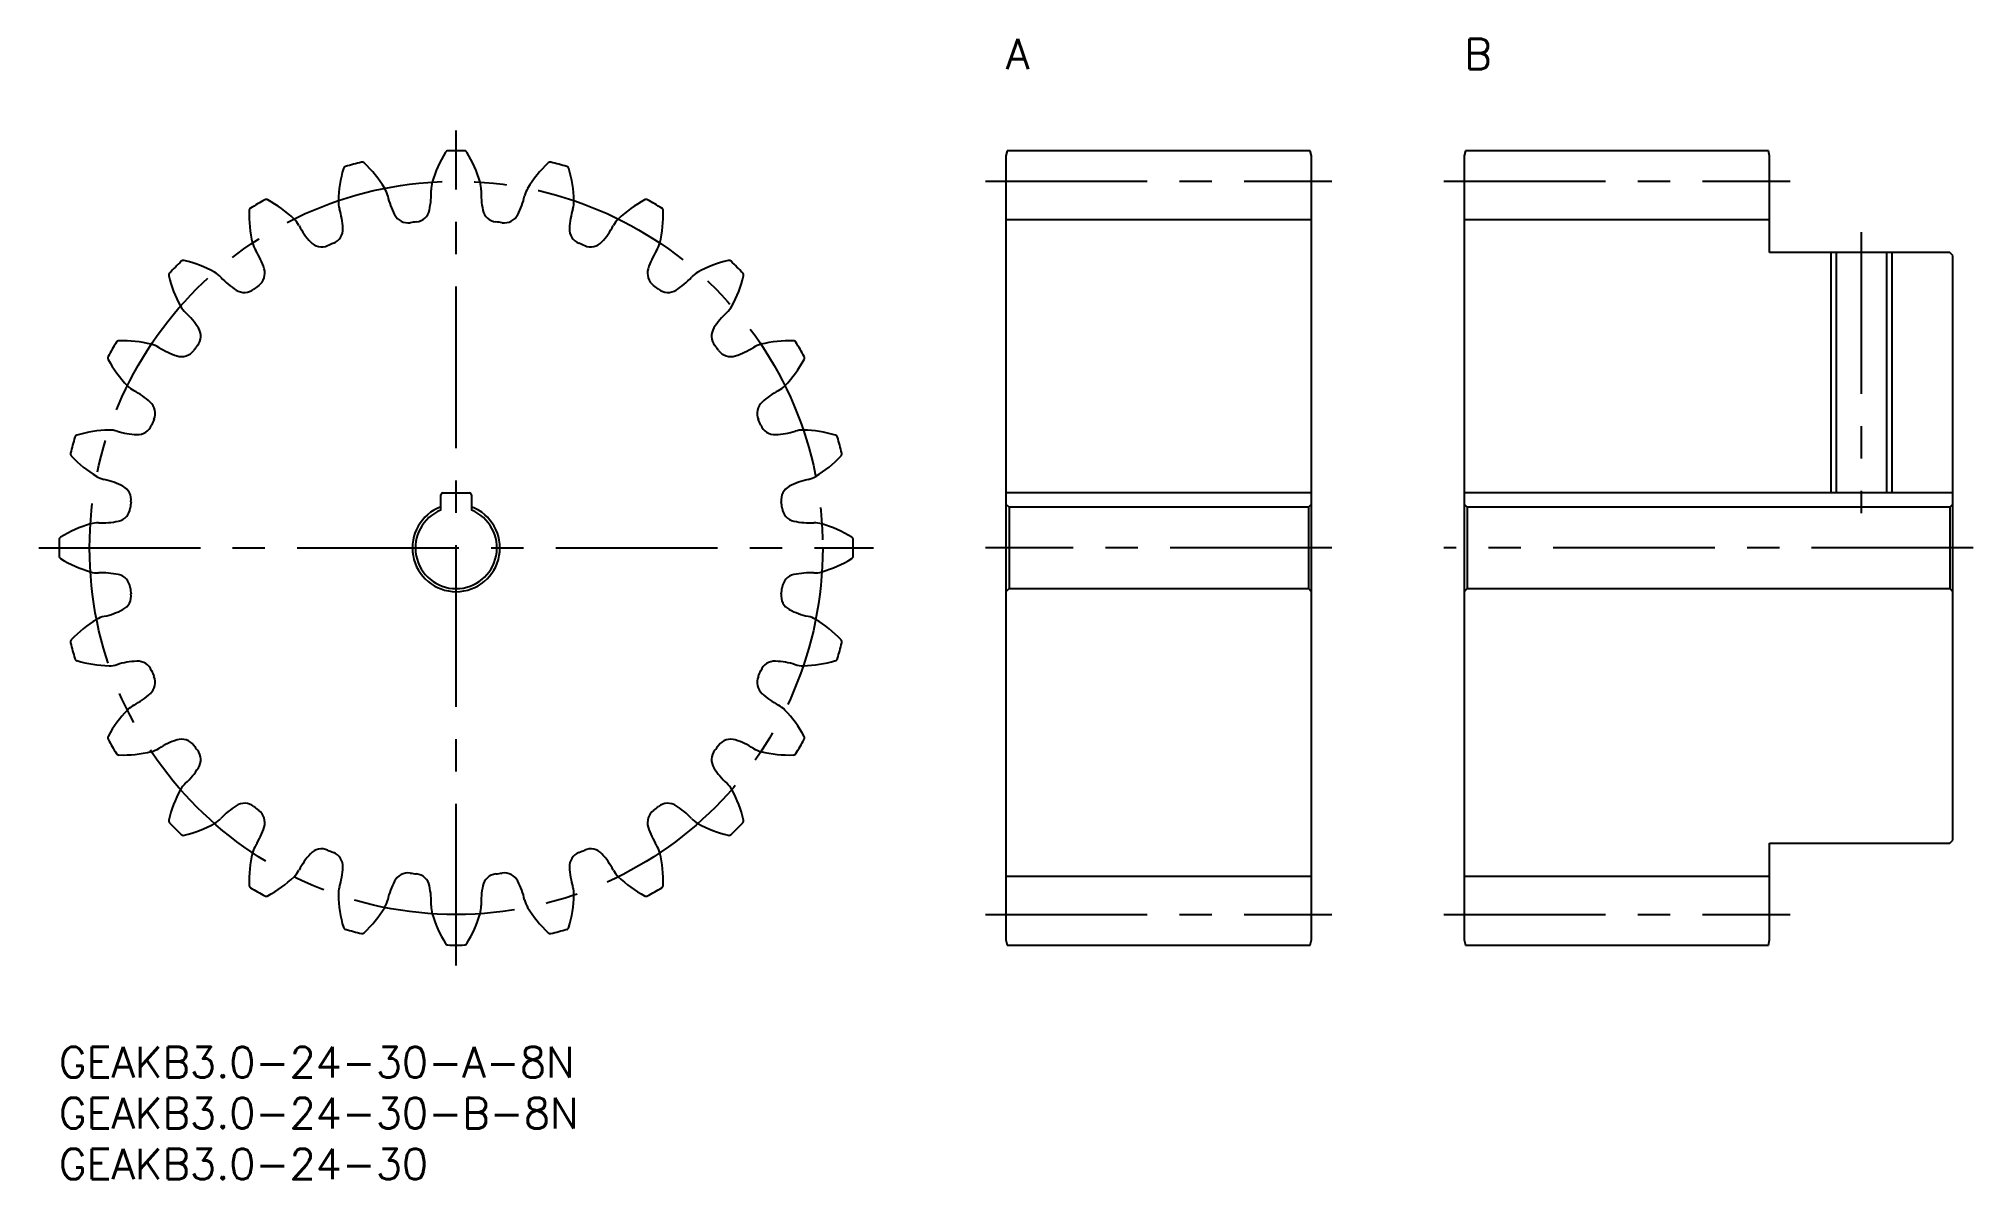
# Model space of a CAD drawing. Extents: x -2 to 188, y -13 to 99.
import ezdxf

# ---------------------------------------------------------------- set-up
doc = ezdxf.new("R2010")
doc.units = 0
doc.header["$LTSCALE"] = 0.5
doc.linetypes.add('CENTER', pattern=[50.8, 31.75, -6.35, 6.35, -6.35])
for name, color, linetype in [('MSM_CENTER', 1, 'CENTER'), ('MSM_CONTINUOUS', 7, 'CONTINUOUS'), ('MSM_NARROW', 5, 'CONTINUOUS'), ('MSM_PART_NUMBER', 7, 'CONTINUOUS')]:
    doc.layers.add(name, color=color, linetype=linetype)
doc.styles.get("Standard").update_dxf_attribs({"font": 'txt.shx', "height": 1, "bigfont": 'bigfont.shx'})

# ---------------------------------------------------------------- blocks, each defined once
blk = doc.blocks.new('*U2')
at = {"layer": 'MSM_PART_NUMBER'}
blk.add_text('GEAKB3.0-24-30-A-8N', height=3, dxfattribs=at).set_placement((0, -3))
blk = doc.blocks.new('*U3')
at = {"layer": 'MSM_PART_NUMBER'}
blk.add_text('GEAKB3.0-24-30-B-8N', height=3, dxfattribs=at).set_placement((0, -8))
blk = doc.blocks.new('*U5')
at = {"layer": 'MSM_PART_NUMBER'}
blk.add_text('GEAKB3.0-24-30', height=3, dxfattribs=at).set_placement((0, -13))
blk = doc.blocks.new('*U6')
at = {"layer": 'MSM_PART_NUMBER'}
blk.add_text('A', height=3, dxfattribs=at).set_placement((93, 96))
blk = doc.blocks.new('*U7')
at = {"layer": 'MSM_PART_NUMBER'}
blk.add_text('B', height=3, dxfattribs=at).set_placement((138, 96))

msp = doc.modelspace()

# ---------------------------------------------------------------- linework, layer by layer
at = {"layer": 'MSM_CENTER'}
for p, q in [((39, 8), (39, 90)), ((91, 85), (125, 85)), ((136, 85), (170, 85)), ((177, 80), (177, 52.4)), ((-2, 49), (80, 49)), ((125, 49), (91, 49)), ((188, 49), (136, 49)), ((91, 13), (125, 13)), ((136, 13), (170, 13))]:
    msp.add_line(p, q, dxfattribs=at)
msp.add_circle((39, 49), 36, dxfattribs=at)
at = {"layer": 'MSM_CONTINUOUS'}
for p, q in [((93.13, 88), (93, 87.5)), ((93, 87.5), (93, 10.5)), ((122.87, 88), (93.13, 88)), ((123, 87.5), (122.87, 88)), ((123, 10.5), (123, 87.5)), ((138.13, 88), (138, 87.5)), ((138, 87.5), (138, 10.5)), ((167.87, 88), (138.13, 88)), ((168, 87.5), (167.87, 88)), ((168, 78), (168, 87.5)), ((93, 81.25), (123, 81.25)), ((138, 81.25), (168, 81.25)), ((185.7, 78), (168, 78)), ((174.54, 78), (174.54, 54.4)), ((179.46, 78), (179.46, 54.4)), ((186, 77.7), (185.7, 78)), ((186, 20.3), (186, 77.7)), ((37.5, 52.71), (37.5, 54.2)), ((37.7, 54.4), (40.3, 54.4)), ((40.5, 54.2), (40.5, 52.71)), ((123, 54.4), (93, 54.4)), ((93, 53.3), (93.3, 53)), ((122.7, 53), (123, 53.3)), ((186, 54.4), (138, 54.4)), ((138, 53.3), (138.3, 53)), ((185.7, 53), (186, 53.3)), ((93.3, 53), (93.3, 45)), ((122.7, 53), (93.3, 53)), ((122.7, 53), (122.7, 45)), ((138.3, 53), (138.3, 45)), ((185.7, 53), (138.3, 53)), ((185.7, 53), (185.7, 45)), ((93.3, 45), (93, 44.7)), ((93.3, 45), (122.7, 45)), ((123, 44.7), (122.7, 45)), ((138.3, 45), (138, 44.7)), ((138.3, 45), (185.7, 45)), ((186, 44.7), (185.7, 45)), ((168, 10.5), (168, 20)), ((168, 20), (185.7, 20)), ((185.7, 20), (186, 20.3)), ((93, 16.75), (123, 16.75)), ((138, 16.75), (168, 16.75)), ((93, 10.5), (93.13, 10)), ((93.13, 10), (122.87, 10)), ((122.87, 10), (123, 10.5)), ((138, 10.5), (138.13, 10)), ((138.13, 10), (167.87, 10)), ((167.87, 10), (168, 10.5))]:
    msp.add_line(p, q, dxfattribs=at)
for centre, radius, start, end in [((48.17, 81.56), 12, 148.4225, 163.75), ((38.2, 87.69), 0.3, 91.1867, 148.4225), ((39, 49), 39, 88.8133, 91.1867), ((39.8, 87.69), 0.3, 31.5775, 88.8133), ((29.83, 81.56), 12, 16.25, 31.5775), ((39.43, 82.83), 12, 163.4225, 178.75), ((28.21, 86.17), 0.3, 106.1867, 163.4225), ((39, 49), 39, 103.8133, 106.1867), ((29.76, 86.58), 0.3, 46.5775, 103.8133), ((21.72, 78.08), 12, 31.25, 46.5775), ((56.28, 78.08), 12, 133.4225, 148.75), ((48.24, 86.58), 0.3, 76.1869, 133.4225), ((39, 49), 39, 73.8133, 76.1868), ((49.79, 86.17), 0.3, 16.5775, 73.8133), ((38.57, 82.83), 12, 1.25, 16.5775), ((29.88, 83.04), 2.45, 12.3764, 31.25), ((29.17, 83.79), 7.38, 347.3932, 2.6236), ((39, 84.24), 2.45, 163.75, 182.6236), ((39, 84.24), 2.45, 357.3764, 16.25), ((48.83, 83.79), 7.38, 177.3764, 192.6068), ((48.12, 83.04), 2.45, 148.75, 167.6236), ((18.96, 82.11), 0.3, 121.1867, 178.4225), ((30.66, 81.79), 12, 178.4225, 193.75), ((39, 49), 39, 118.8133, 121.1867), ((20.35, 82.91), 0.3, 61.5775, 118.8133), ((14.78, 72.62), 12, 46.25, 61.5775), ((29.88, 83.04), 2.45, 178.75, 197.6236), ((20.5, 80.06), 7.38, 2.3932, 17.6236), ((39.49, 85.14), 7.38, 192.3764, 207.6068), ((34.27, 82.42), 1.5, 207.6068, 278.0497), ((34.92, 82.5), 1.5, 276.9503, 347.3932), ((43.08, 82.5), 1.5, 192.6068, 263.0497), ((43.73, 82.42), 1.5, 261.9503, 332.3932), ((38.51, 85.14), 7.38, 332.3932, 347.6236), ((57.5, 80.06), 7.38, 162.3764, 177.6068), ((48.12, 83.04), 2.45, 342.3764, 1.25), ((63.22, 72.62), 12, 118.4225, 133.75), ((57.65, 82.91), 0.3, 61.1869, 118.4225), ((39, 49), 39, 58.8133, 61.1868), ((47.34, 81.79), 12, 346.25, 1.5775), ((59.04, 82.11), 0.3, 1.5775, 58.8133), ((21.38, 79.52), 2.45, 27.3764, 46.25), ((30.12, 84.04), 7.38, 207.3764, 222.6068), ((26.38, 80.3), 1.5, 291.9503, 2.3932), ((39, 49), 32.25, 96.9503, 98.0497), ((39, 49), 32.25, 81.9503, 83.0497), ((51.62, 80.3), 1.5, 177.6068, 248.0497), ((47.88, 84.04), 7.38, 317.3932, 332.6236), ((56.62, 79.52), 2.45, 133.75, 152.6236), ((21.38, 79.52), 2.45, 193.75, 212.6236), ((13.1, 74.21), 7.38, 17.3932, 32.6236), ((25.79, 80.06), 1.5, 222.6068, 293.0497), ((39, 49), 32.25, 111.9503, 113.0497), ((39, 49), 32.25, 66.9503, 68.0497), ((52.21, 80.06), 1.5, 246.9503, 317.3932), ((64.9, 74.21), 7.38, 147.3764, 162.6068), ((56.62, 79.52), 2.45, 327.3764, 346.25), ((11.07, 75.79), 0.3, 136.1867, 193.4225), ((39, 49), 39, 133.8133, 136.1867), ((12.21, 76.93), 0.3, 76.5775, 133.8133), ((9.49, 65.55), 12, 61.25, 76.5775), ((14.08, 73.92), 2.45, 42.3764, 61.25), ((18.71, 75.97), 1.5, 306.9503, 17.3932), ((59.29, 75.97), 1.5, 162.6068, 233.0497), ((63.92, 73.92), 2.45, 118.75, 137.6236), ((68.51, 65.55), 12, 103.4225, 118.75), ((65.79, 76.93), 0.3, 46.1869, 103.4225), ((39, 49), 39, 43.8133, 46.1868), ((66.93, 75.79), 0.3, 346.5775, 43.8133), ((22.45, 78.51), 12, 193.4225, 208.75), ((21.35, 80.55), 7.38, 222.3764, 237.6068), ((18.2, 75.58), 1.5, 237.6068, 308.0497), ((39, 49), 32.25, 126.9503, 128.0497), ((39, 49), 32.25, 51.9503, 53.0497), ((59.8, 75.58), 1.5, 231.9503, 302.3932), ((56.65, 80.55), 7.38, 302.3932, 317.6236), ((55.55, 78.51), 12, 331.25, 346.5775), ((14.08, 73.92), 2.45, 208.75, 227.6236), ((63.92, 73.92), 2.45, 312.3764, 331.25), ((7.45, 66.65), 7.38, 32.3932, 47.6236), ((12.42, 69.8), 1.5, 321.9503, 32.3932), ((65.58, 69.8), 1.5, 147.6068, 218.0497), ((70.55, 66.65), 7.38, 132.3764, 147.6068), ((39, 49), 39, 148.8133, 151.1867), ((5.89, 69.04), 0.3, 91.5775, 148.8133), ((6.21, 57.34), 12, 76.25, 91.5775), ((8.48, 66.62), 2.45, 57.3764, 76.25), ((13.79, 74.9), 7.38, 237.3764, 252.6068), ((39, 49), 32.25, 141.9503, 143.0497), ((39, 49), 32.25, 36.9503, 38.0497), ((64.21, 74.9), 7.38, 287.3932, 302.6236), ((69.52, 66.62), 2.45, 103.75, 122.6236), ((71.79, 57.34), 12, 88.4225, 103.75), ((72.11, 69.04), 0.3, 31.1869, 88.4225), ((39, 49), 39, 28.8133, 31.1868), ((5.09, 67.65), 0.3, 151.1867, 208.4225), ((15.38, 73.22), 12, 208.4225, 223.75), ((12.03, 69.29), 1.5, 252.6068, 323.0497), ((65.97, 69.29), 1.5, 216.9503, 287.3932), ((62.62, 73.22), 12, 316.25, 331.5775), ((72.91, 67.65), 0.3, 331.5775, 28.8133), ((8.48, 66.62), 2.45, 223.75, 242.6236), ((69.52, 66.62), 2.45, 297.3764, 316.25), ((3.96, 57.88), 7.38, 47.3932, 62.6236), ((7.94, 62.21), 1.5, 336.9503, 47.3932), ((70.06, 62.21), 1.5, 132.6068, 203.0497), ((74.04, 57.88), 7.38, 117.3764, 132.6068), ((7.7, 61.62), 1.5, 267.6068, 338.0497), ((39, 49), 32.25, 156.9503, 158.0497), ((39, 49), 32.25, 21.9503, 23.0497), ((70.3, 61.62), 1.5, 201.9503, 272.3932), ((39, 49), 39, 163.8133, 166.1867), ((1.83, 59.79), 0.3, 106.5775, 163.8133), ((5.17, 48.57), 12, 91.25, 106.5775), ((4.96, 58.12), 2.45, 72.3764, 91.25), ((7.94, 67.5), 7.38, 252.3764, 267.6068), ((70.06, 67.5), 7.38, 272.3932, 287.6236), ((73.04, 58.12), 2.45, 88.75, 107.6236), ((72.83, 48.57), 12, 73.4225, 88.75), ((76.17, 59.79), 0.3, 16.1869, 73.4225), ((39, 49), 39, 13.8133, 16.1868), ((1.42, 58.24), 0.3, 166.1867, 223.4225), ((9.92, 66.28), 12, 223.4225, 238.75), ((68.08, 66.28), 12, 301.25, 316.5775), ((76.58, 58.24), 0.3, 316.5775, 13.8133), ((4.96, 58.12), 2.45, 238.75, 257.6236), ((2.86, 48.51), 7.38, 62.3932, 77.6236), ((75.14, 48.51), 7.38, 102.3764, 117.6068), ((73.04, 58.12), 2.45, 282.3764, 301.25), ((5.58, 53.73), 1.5, 351.9503, 62.3932), ((39, 49), 32.25, 171.9503, 173.0497), ((37.7, 54.2), 0.2, 90, 180), ((40.3, 54.2), 0.2, 0, 90), ((72.42, 53.73), 1.5, 117.6068, 188.0497), ((39, 49), 32.25, 6.9503, 8.0497), ((6.44, 39.83), 12, 106.25, 121.5775), ((3.76, 49), 2.45, 87.3764, 106.25), ((4.21, 58.83), 7.38, 267.3764, 282.6068), ((5.5, 53.08), 1.5, 282.6068, 353.0497), ((39, 49), 4.3, 110.4162, 69.5838), ((39, 49), 4, 112.0243, 67.9757), ((72.5, 53.08), 1.5, 186.9503, 257.3932), ((73.79, 58.83), 7.38, 257.3932, 272.6236), ((74.24, 49), 2.45, 73.75, 92.6236), ((71.56, 39.83), 12, 58.4225, 73.75), ((39, 49), 39, 178.8133, 181.1867), ((0.31, 49.8), 0.3, 121.5775, 178.8133), ((77.69, 49.8), 0.3, 1.1869, 58.4225), ((39, 49), 39, 358.8133, 1.1868), ((0.31, 48.2), 0.3, 181.1867, 238.4225), ((6.44, 58.17), 12, 238.4225, 253.75), ((71.56, 58.17), 12, 286.25, 301.5775), ((77.69, 48.2), 0.3, 301.5775, 358.8133), ((3.76, 49), 2.45, 253.75, 272.6236), ((4.21, 39.17), 7.38, 77.3932, 92.6236), ((5.5, 44.92), 1.5, 6.9503, 77.3932), ((72.5, 44.92), 1.5, 102.6068, 173.0497), ((73.79, 39.17), 7.38, 87.3764, 102.6068), ((74.24, 49), 2.45, 267.3764, 286.25), ((5.58, 44.27), 1.5, 297.6068, 8.0497), ((39, 49), 32.25, 186.9503, 188.0497), ((72.42, 44.27), 1.5, 171.9503, 242.3932), ((39, 49), 32.25, 351.9503, 353.0497), ((9.92, 31.72), 12, 121.25, 136.5775), ((4.96, 39.88), 2.45, 102.3764, 121.25), ((2.86, 49.49), 7.38, 282.3764, 297.6068), ((75.14, 49.49), 7.38, 242.3932, 257.6236), ((73.04, 39.88), 2.45, 58.75, 77.6236), ((68.08, 31.72), 12, 43.4225, 58.75), ((1.42, 39.76), 0.3, 136.5775, 193.8133), ((76.58, 39.76), 0.3, 346.1869, 43.4225), ((39, 49), 39, 193.8133, 196.1867), ((1.83, 38.21), 0.3, 196.1867, 253.4225), ((76.17, 38.21), 0.3, 286.5775, 343.8133), ((39, 49), 39, 343.8133, 346.1868), ((5.17, 49.43), 12, 253.4225, 268.75), ((4.96, 39.88), 2.45, 268.75, 287.6236), ((7.94, 30.5), 7.38, 92.3932, 107.6236), ((7.7, 36.38), 1.5, 21.9503, 92.3932), ((7.94, 35.79), 1.5, 312.6068, 23.0497), ((39, 49), 32.25, 201.9503, 203.0497), ((70.06, 35.79), 1.5, 156.9503, 227.3932), ((39, 49), 32.25, 336.9503, 338.0497), ((70.3, 36.38), 1.5, 87.6068, 158.0497), ((70.06, 30.5), 7.38, 72.3764, 87.6068), ((73.04, 39.88), 2.45, 252.3764, 271.25), ((72.83, 49.43), 12, 271.25, 286.5775), ((3.96, 40.12), 7.38, 297.3764, 312.6068), ((74.04, 40.12), 7.38, 227.3932, 242.6236), ((15.38, 24.78), 12, 136.25, 151.5775), ((8.48, 31.38), 2.45, 117.3764, 136.25), ((69.52, 31.38), 2.45, 43.75, 62.6236), ((62.62, 24.78), 12, 28.4225, 43.75), ((5.09, 30.35), 0.3, 151.5775, 208.8133), ((72.91, 30.35), 0.3, 331.1867, 28.4225), ((39, 49), 39, 208.8133, 211.1867), ((5.89, 28.96), 0.3, 211.1867, 268.4225), ((6.21, 40.66), 12, 268.4225, 283.75), ((8.48, 31.38), 2.45, 283.75, 302.6236), ((13.79, 23.1), 7.38, 107.3932, 122.6236), ((12.03, 28.71), 1.5, 36.9503, 107.3932), ((39, 49), 32.25, 216.9503, 218.0497), ((12.42, 28.2), 1.5, 327.6068, 38.0497), ((65.58, 28.2), 1.5, 141.9503, 212.3932), ((39, 49), 32.25, 321.9503, 323.0497), ((65.97, 28.71), 1.5, 72.6068, 143.0497), ((64.21, 23.1), 7.38, 57.3764, 72.6068), ((69.52, 31.38), 2.45, 237.3764, 256.25), ((71.79, 40.66), 12, 256.25, 271.5775), ((72.11, 28.96), 0.3, 271.5775, 328.8133), ((39, 49), 39, 328.8133, 331.1867), ((7.45, 31.35), 7.38, 312.3764, 327.6068), ((70.55, 31.35), 7.38, 212.3932, 227.6236), ((22.45, 19.49), 12, 151.25, 166.5775), ((14.08, 24.08), 2.45, 132.3764, 151.25), ((63.92, 24.08), 2.45, 28.75, 47.6236), ((55.55, 19.49), 12, 13.4225, 28.75), ((21.35, 17.45), 7.38, 122.3932, 137.6236), ((18.2, 22.42), 1.5, 51.9503, 122.3932), ((39, 49), 32.25, 231.9503, 233.0497), ((18.71, 22.03), 1.5, 342.6068, 53.0497), ((59.29, 22.03), 1.5, 126.9503, 197.3932), ((39, 49), 32.25, 306.9503, 308.0497), ((59.8, 22.42), 1.5, 57.6068, 128.0497), ((56.65, 17.45), 7.38, 42.3764, 57.6068), ((11.07, 22.21), 0.3, 166.5775, 223.8133), ((39, 49), 39, 223.8133, 226.1867), ((9.49, 32.45), 12, 283.4225, 298.75), ((14.08, 24.08), 2.45, 298.75, 317.6236), ((13.1, 23.79), 7.38, 327.3764, 342.6068), ((64.9, 23.79), 7.38, 197.3932, 212.6236), ((63.92, 24.08), 2.45, 222.3764, 241.25), ((68.51, 32.45), 12, 241.25, 256.5775), ((39, 49), 39, 313.8133, 316.1867), ((66.93, 22.21), 0.3, 316.1867, 13.4225), ((12.21, 21.07), 0.3, 226.1867, 283.4225), ((30.66, 16.21), 12, 166.25, 181.5775), ((21.38, 18.48), 2.45, 147.3764, 166.25), ((25.79, 17.94), 1.5, 66.9503, 137.3932), ((39, 49), 32.25, 246.9503, 248.0497), ((26.38, 17.7), 1.5, 357.6068, 68.0497), ((51.62, 17.7), 1.5, 111.9503, 182.3932), ((39, 49), 32.25, 291.9503, 293.0497), ((52.21, 17.94), 1.5, 42.6068, 113.0497), ((56.62, 18.48), 2.45, 13.75, 32.6236), ((47.34, 16.21), 12, 358.4225, 13.75), ((65.79, 21.07), 0.3, 256.5775, 313.8133), ((21.38, 18.48), 2.45, 313.75, 332.6236), ((30.12, 13.96), 7.38, 137.3932, 152.6236), ((20.5, 17.94), 7.38, 342.3764, 357.6068), ((57.5, 17.94), 7.38, 182.3932, 197.6236), ((47.88, 13.96), 7.38, 27.3764, 42.6068), ((56.62, 18.48), 2.45, 207.3764, 226.25), ((18.96, 15.89), 0.3, 181.5775, 238.8133), ((39, 49), 39, 238.8133, 241.1867), ((14.78, 25.38), 12, 298.4225, 313.75), ((29.88, 14.96), 2.45, 162.3764, 181.25), ((39.49, 12.86), 7.38, 152.3932, 167.6236), ((34.27, 15.58), 1.5, 81.9503, 152.3932), ((39, 49), 32.25, 261.9503, 263.0497), ((34.92, 15.5), 1.5, 12.6068, 83.0497), ((29.17, 14.21), 7.38, 357.3764, 12.6068), ((48.83, 14.21), 7.38, 167.3932, 182.6236), ((43.08, 15.5), 1.5, 96.9503, 167.3932), ((39, 49), 32.25, 276.9503, 278.0497), ((43.73, 15.58), 1.5, 27.6068, 98.0497), ((38.51, 12.86), 7.38, 12.3764, 27.6068), ((48.12, 14.96), 2.45, 358.75, 17.6236), ((63.22, 25.38), 12, 226.25, 241.5775), ((39, 49), 39, 298.8133, 301.1867), ((59.04, 15.89), 0.3, 301.1867, 358.4225), ((20.35, 15.09), 0.3, 241.1867, 298.4225), ((39.43, 15.17), 12, 181.25, 196.5775), ((21.72, 19.92), 12, 313.4225, 328.75), ((29.88, 14.96), 2.45, 328.75, 347.6236), ((39, 13.76), 2.45, 177.3764, 196.25), ((39, 13.76), 2.45, 343.75, 2.6236), ((48.12, 14.96), 2.45, 192.3764, 211.25), ((56.28, 19.92), 12, 211.25, 226.5775), ((38.57, 15.17), 12, 343.4225, 358.75), ((57.65, 15.09), 0.3, 241.5775, 298.8133), ((28.21, 11.83), 0.3, 196.5775, 253.8133), ((39, 49), 39, 253.8133, 256.1867), ((48.17, 16.44), 12, 196.25, 211.5775), ((29.83, 16.44), 12, 328.4225, 343.75), ((39, 49), 39, 283.8133, 286.1867), ((49.79, 11.83), 0.3, 286.1867, 343.4225), ((29.76, 11.42), 0.3, 256.1867, 313.4225), ((38.2, 10.31), 0.3, 211.5775, 268.8133), ((39, 49), 39, 268.8133, 271.1867), ((39.8, 10.31), 0.3, 271.1867, 328.4225), ((48.24, 11.42), 0.3, 226.5775, 283.8133)]:
    msp.add_arc(centre, radius, start, end, dxfattribs=at)
at = {"layer": 'MSM_NARROW'}
for p, q in [((174, 78), (174, 54.4)), ((180, 78), (180, 54.4))]:
    msp.add_line(p, q, dxfattribs=at)

# ---------------------------------------------------------------- block references
at = {"layer": 'MSM_CONTINUOUS'}
for name in ['*U6', '*U7', '*U2', '*U3', '*U5']:
    msp.add_blockref(name, (0, 0), dxfattribs=at)

doc.saveas('drawing.dxf')
